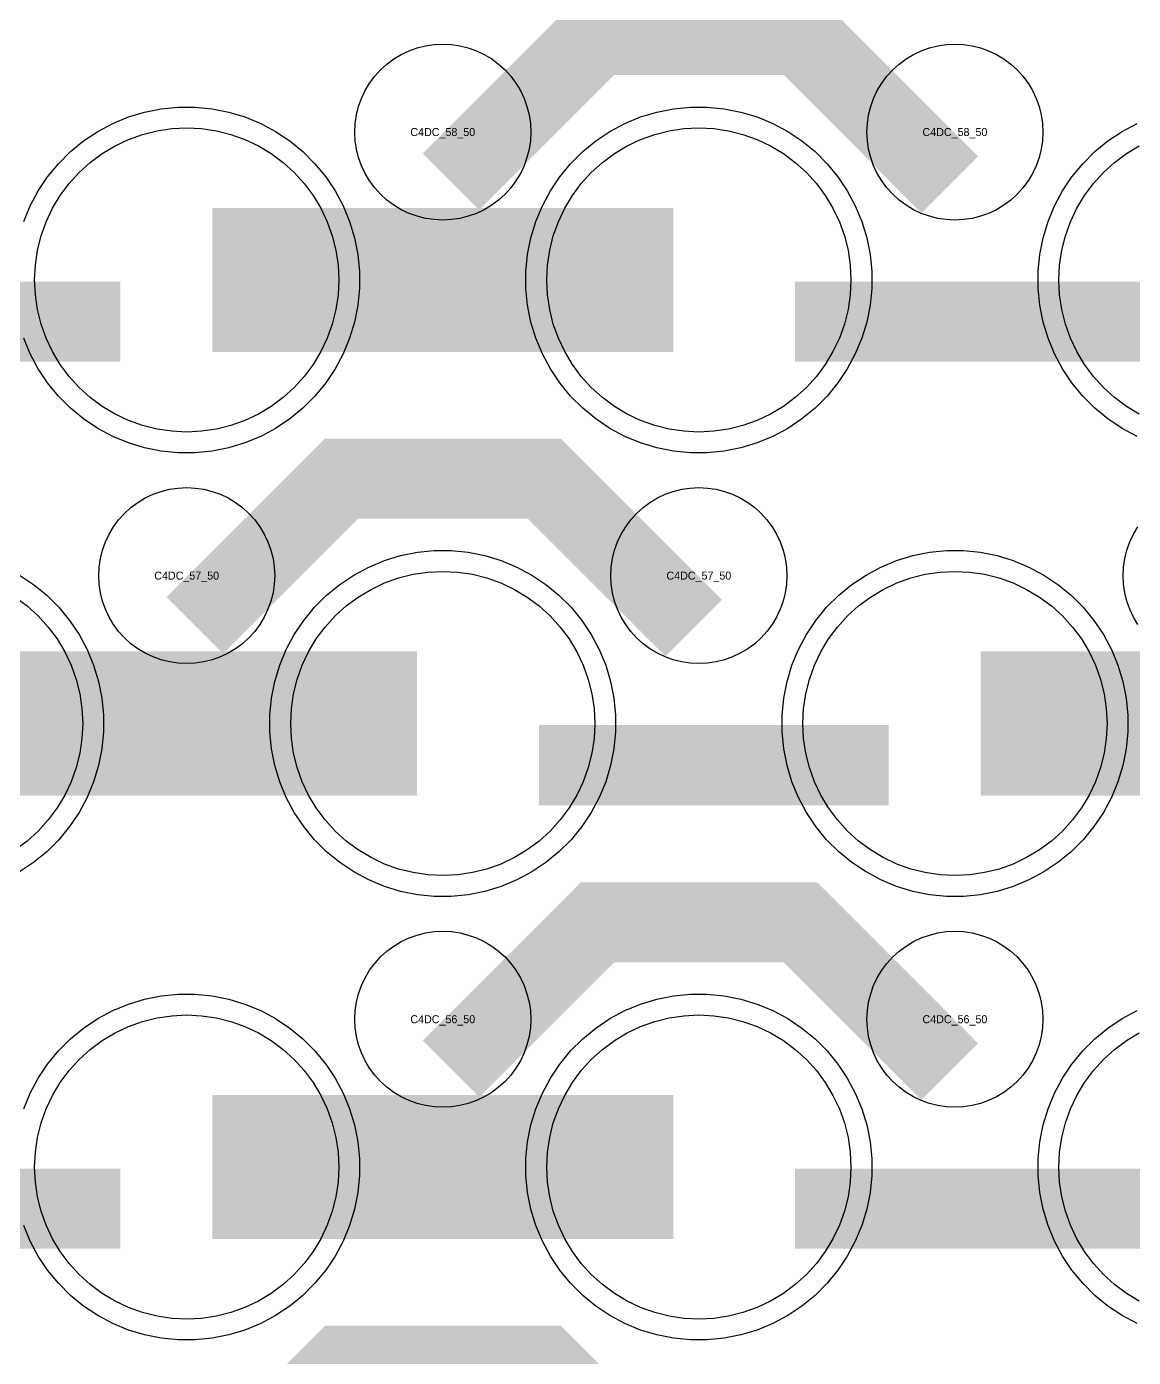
# Model space of a CAD drawing. Extents: x -11880 to 11880, y -14992 to 14992.
# Drawn here: x 3950 to 4295.8, y -7139.4 to -6723.7 of the extents above; entities that cross this region are included whole.
import ezdxf
from ezdxf.enums import TextEntityAlignment as Align

# ---------------------------------------------------------------- set-up
doc = ezdxf.new("R2010")
doc.units = 0
doc.header["$MEASUREMENT"] = 0
for name, color, linetype in [('GDS_775_DT_237', 138, 'CONTINUOUS'), ('RDL1_FS', 34, 'CONTINUOUS'), ('RDL_BS', 160, 'CONTINUOUS')]:
    doc.layers.add(name, color=color, linetype=linetype)

msp = doc.modelspace()

# ---------------------------------------------------------------- linework, layer by layer
at = {"layer": 'RDL1_FS', "color": 241, "true_color": 0xf7abae}
for points in [[(4000, -6850.359), (3995.343, -6850.13), (3990.732, -6849.446), (3986.209, -6848.314), (3981.819, -6846.742), (3977.605, -6844.75), (3973.605, -6842.352), (3969.86, -6839.574), (3966.406, -6836.444), (3963.276, -6832.99), (3960.498, -6829.245), (3958.1, -6825.245), (3956.108, -6821.031), (3954.536, -6816.641), (3953.404, -6812.118), (3952.72, -6807.507), (3952.491, -6802.85), (3952.72, -6798.193), (3953.404, -6793.582), (3954.536, -6789.059), (3956.108, -6784.669), (3958.1, -6780.455), (3960.498, -6776.455), (3963.276, -6772.71), (3966.406, -6769.256), (3969.86, -6766.126), (3973.605, -6763.348), (3977.605, -6760.95), (3981.819, -6758.958), (3986.209, -6757.386), (3990.732, -6756.254), (3995.343, -6755.57), (4000, -6755.341), (4004.657, -6755.57), (4009.268, -6756.254), (4013.791, -6757.386), (4018.181, -6758.958), (4022.395, -6760.95), (4026.395, -6763.348), (4030.14, -6766.126), (4033.594, -6769.256), (4036.724, -6772.71), (4039.502, -6776.455), (4041.9, -6780.455), (4043.892, -6784.669), (4045.464, -6789.059), (4046.596, -6793.582), (4047.28, -6798.193), (4047.509, -6802.85), (4047.28, -6807.507), (4046.596, -6812.118), (4045.464, -6816.641), (4043.892, -6821.031), (4041.9, -6825.245), (4039.502, -6829.245), (4036.724, -6832.99), (4033.594, -6836.444), (4030.14, -6839.574), (4026.395, -6842.352), (4022.395, -6844.75), (4018.181, -6846.742), (4013.791, -6848.314), (4009.268, -6849.446), (4004.657, -6850.13)], [(4160, -6850.359), (4155.343, -6850.13), (4150.732, -6849.446), (4146.209, -6848.314), (4141.819, -6846.742), (4137.605, -6844.75), (4133.605, -6842.352), (4129.86, -6839.574), (4126.406, -6836.444), (4123.276, -6832.99), (4120.498, -6829.245), (4118.1, -6825.245), (4116.108, -6821.031), (4114.536, -6816.641), (4113.404, -6812.118), (4112.72, -6807.507), (4112.491, -6802.85), (4112.72, -6798.193), (4113.404, -6793.582), (4114.536, -6789.059), (4116.108, -6784.669), (4118.1, -6780.455), (4120.498, -6776.455), (4123.276, -6772.71), (4126.406, -6769.256), (4129.86, -6766.126), (4133.605, -6763.348), (4137.605, -6760.95), (4141.819, -6758.958), (4146.209, -6757.386), (4150.732, -6756.254), (4155.343, -6755.57), (4160, -6755.341), (4164.657, -6755.57), (4169.268, -6756.254), (4173.791, -6757.386), (4178.181, -6758.958), (4182.395, -6760.95), (4186.395, -6763.348), (4190.14, -6766.126), (4193.594, -6769.256), (4196.724, -6772.71), (4199.502, -6776.455), (4201.9, -6780.455), (4203.892, -6784.669), (4205.464, -6789.059), (4206.596, -6793.582), (4207.28, -6798.193), (4207.509, -6802.85), (4207.28, -6807.507), (4206.596, -6812.118), (4205.464, -6816.641), (4203.892, -6821.031), (4201.9, -6825.245), (4199.502, -6829.245), (4196.724, -6832.99), (4193.594, -6836.444), (4190.14, -6839.574), (4186.395, -6842.352), (4182.395, -6844.75), (4178.181, -6846.742), (4173.791, -6848.314), (4169.268, -6849.446), (4164.657, -6850.13)], [(4080, -6988.919), (4075.343, -6988.69), (4070.732, -6988.006), (4066.209, -6986.874), (4061.819, -6985.302), (4057.605, -6983.31), (4053.605, -6980.912), (4049.86, -6978.134), (4046.406, -6975.004), (4043.276, -6971.55), (4040.498, -6967.805), (4038.1, -6963.805), (4036.108, -6959.591), (4034.536, -6955.201), (4033.404, -6950.678), (4032.72, -6946.067), (4032.491, -6941.41), (4032.72, -6936.753), (4033.404, -6932.142), (4034.536, -6927.619), (4036.108, -6923.229), (4038.1, -6919.015), (4040.498, -6915.015), (4043.276, -6911.27), (4046.406, -6907.816), (4049.86, -6904.686), (4053.605, -6901.908), (4057.605, -6899.51), (4061.819, -6897.518), (4066.209, -6895.946), (4070.732, -6894.814), (4075.343, -6894.13), (4080, -6893.901), (4084.657, -6894.13), (4089.268, -6894.814), (4093.791, -6895.946), (4098.181, -6897.518), (4102.395, -6899.51), (4106.395, -6901.908), (4110.14, -6904.686), (4113.594, -6907.816), (4116.724, -6911.27), (4119.502, -6915.015), (4121.9, -6919.015), (4123.892, -6923.229), (4125.464, -6927.619), (4126.596, -6932.142), (4127.28, -6936.753), (4127.509, -6941.41), (4127.28, -6946.067), (4126.596, -6950.678), (4125.464, -6955.201), (4123.892, -6959.591), (4121.9, -6963.805), (4119.502, -6967.805), (4116.724, -6971.55), (4113.594, -6975.004), (4110.14, -6978.134), (4106.395, -6980.912), (4102.395, -6983.31), (4098.181, -6985.302), (4093.791, -6986.874), (4089.268, -6988.006), (4084.657, -6988.69)], [(4240, -6988.919), (4235.343, -6988.69), (4230.732, -6988.006), (4226.209, -6986.874), (4221.819, -6985.302), (4217.605, -6983.31), (4213.605, -6980.912), (4209.86, -6978.134), (4206.406, -6975.004), (4203.276, -6971.55), (4200.498, -6967.805), (4198.1, -6963.805), (4196.108, -6959.591), (4194.536, -6955.201), (4193.404, -6950.678), (4192.72, -6946.067), (4192.491, -6941.41), (4192.72, -6936.753), (4193.404, -6932.142), (4194.536, -6927.619), (4196.108, -6923.229), (4198.1, -6919.015), (4200.498, -6915.015), (4203.276, -6911.27), (4206.406, -6907.816), (4209.86, -6904.686), (4213.605, -6901.908), (4217.605, -6899.51), (4221.819, -6897.518), (4226.209, -6895.946), (4230.732, -6894.814), (4235.343, -6894.13), (4240, -6893.901), (4244.657, -6894.13), (4249.268, -6894.814), (4253.791, -6895.946), (4258.181, -6897.518), (4262.395, -6899.51), (4266.395, -6901.908), (4270.14, -6904.686), (4273.594, -6907.816), (4276.724, -6911.27), (4279.502, -6915.015), (4281.9, -6919.015), (4283.892, -6923.229), (4285.464, -6927.619), (4286.596, -6932.142), (4287.28, -6936.753), (4287.509, -6941.41), (4287.28, -6946.067), (4286.596, -6950.678), (4285.464, -6955.201), (4283.892, -6959.591), (4281.9, -6963.805), (4279.502, -6967.805), (4276.724, -6971.55), (4273.594, -6975.004), (4270.14, -6978.134), (4266.395, -6980.912), (4262.395, -6983.31), (4258.181, -6985.302), (4253.791, -6986.874), (4249.268, -6988.006), (4244.657, -6988.69)]]:
    msp.add_lwpolyline(points, close=True, dxfattribs=at)
for points in [[(4297.605, -6844.75), (4293.605, -6842.352), (4289.86, -6839.574), (4286.406, -6836.444), (4283.276, -6832.99), (4280.498, -6829.245), (4278.1, -6825.245), (4276.108, -6821.031), (4274.536, -6816.641), (4273.404, -6812.118), (4272.72, -6807.507), (4272.491, -6802.85), (4272.72, -6798.193), (4273.404, -6793.582), (4274.536, -6789.059), (4276.108, -6784.669), (4278.1, -6780.455), (4280.498, -6776.455), (4283.276, -6772.71), (4286.406, -6769.256), (4289.86, -6766.126), (4293.605, -6763.348), (4297.605, -6760.95)], [(3946.395, -6901.908), (3950.14, -6904.686), (3953.594, -6907.816), (3956.724, -6911.27), (3959.502, -6915.015), (3961.9, -6919.015), (3963.892, -6923.229), (3965.464, -6927.619), (3966.596, -6932.142), (3967.28, -6936.753), (3967.509, -6941.41), (3967.28, -6946.067), (3966.596, -6950.678), (3965.464, -6955.201), (3963.892, -6959.591), (3961.9, -6963.805), (3959.502, -6967.805), (3956.724, -6971.55), (3953.594, -6975.004), (3950.14, -6978.134), (3946.395, -6980.912)]]:
    msp.add_lwpolyline(points, dxfattribs=at)
for points in [[(4008.002, -6802.85, 45, 45, 0), (4080.002, -6802.85, 45, 45, 0)], [(4080.002, -6802.85, 45, 45, 0), (4152.002, -6802.85, 45, 45, 0)], [(3928.002, -6941.41, 45, 45, 0), (4000.002, -6941.41, 45, 45, 0)], [(4000.002, -6941.41, 45, 45, 0), (4072.002, -6941.41, 45, 45, 0)], [(4248.002, -6941.41, 45, 45, 0), (4320.002, -6941.41, 45, 45, 0)]]:
    msp.add_lwpolyline(points, format="xyseb", dxfattribs=at)
at = {"layer": 'RDL1_FS'}
for points in [[(4000, -7127.484), (3995.343, -7127.255), (3990.732, -7126.571), (3986.209, -7125.439), (3981.819, -7123.867), (3977.605, -7121.875), (3973.605, -7119.477), (3969.86, -7116.699), (3966.406, -7113.569), (3963.276, -7110.115), (3960.498, -7106.37), (3958.1, -7102.37), (3956.108, -7098.156), (3954.536, -7093.766), (3953.404, -7089.243), (3952.72, -7084.632), (3952.491, -7079.975), (3952.72, -7075.318), (3953.404, -7070.707), (3954.536, -7066.184), (3956.108, -7061.794), (3958.1, -7057.58), (3960.498, -7053.58), (3963.276, -7049.835), (3966.406, -7046.381), (3969.86, -7043.251), (3973.605, -7040.473), (3977.605, -7038.075), (3981.819, -7036.083), (3986.209, -7034.511), (3990.732, -7033.379), (3995.343, -7032.695), (4000, -7032.466), (4004.657, -7032.695), (4009.268, -7033.379), (4013.791, -7034.511), (4018.181, -7036.083), (4022.395, -7038.075), (4026.395, -7040.473), (4030.14, -7043.251), (4033.594, -7046.381), (4036.724, -7049.835), (4039.502, -7053.58), (4041.9, -7057.58), (4043.892, -7061.794), (4045.464, -7066.184), (4046.596, -7070.707), (4047.28, -7075.318), (4047.509, -7079.975), (4047.28, -7084.632), (4046.596, -7089.243), (4045.464, -7093.766), (4043.892, -7098.156), (4041.9, -7102.37), (4039.502, -7106.37), (4036.724, -7110.115), (4033.594, -7113.569), (4030.14, -7116.699), (4026.395, -7119.477), (4022.395, -7121.875), (4018.181, -7123.867), (4013.791, -7125.439), (4009.268, -7126.571), (4004.657, -7127.255)], [(4160, -7127.484), (4155.343, -7127.255), (4150.732, -7126.571), (4146.209, -7125.439), (4141.819, -7123.867), (4137.605, -7121.875), (4133.605, -7119.477), (4129.86, -7116.699), (4126.406, -7113.569), (4123.276, -7110.115), (4120.498, -7106.37), (4118.1, -7102.37), (4116.108, -7098.156), (4114.536, -7093.766), (4113.404, -7089.243), (4112.72, -7084.632), (4112.491, -7079.975), (4112.72, -7075.318), (4113.404, -7070.707), (4114.536, -7066.184), (4116.108, -7061.794), (4118.1, -7057.58), (4120.498, -7053.58), (4123.276, -7049.835), (4126.406, -7046.381), (4129.86, -7043.251), (4133.605, -7040.473), (4137.605, -7038.075), (4141.819, -7036.083), (4146.209, -7034.511), (4150.732, -7033.379), (4155.343, -7032.695), (4160, -7032.466), (4164.657, -7032.695), (4169.268, -7033.379), (4173.791, -7034.511), (4178.181, -7036.083), (4182.395, -7038.075), (4186.395, -7040.473), (4190.14, -7043.251), (4193.594, -7046.381), (4196.724, -7049.835), (4199.502, -7053.58), (4201.9, -7057.58), (4203.892, -7061.794), (4205.464, -7066.184), (4206.596, -7070.707), (4207.28, -7075.318), (4207.509, -7079.975), (4207.28, -7084.632), (4206.596, -7089.243), (4205.464, -7093.766), (4203.892, -7098.156), (4201.9, -7102.37), (4199.502, -7106.37), (4196.724, -7110.115), (4193.594, -7113.569), (4190.14, -7116.699), (4186.395, -7119.477), (4182.395, -7121.875), (4178.181, -7123.867), (4173.791, -7125.439), (4169.268, -7126.571), (4164.657, -7127.255)]]:
    msp.add_lwpolyline(points, close=True, dxfattribs=at)
msp.add_lwpolyline([(4297.605, -7121.875), (4293.605, -7119.477), (4289.86, -7116.699), (4286.406, -7113.569), (4283.276, -7110.115), (4280.498, -7106.37), (4278.1, -7102.37), (4276.108, -7098.156), (4274.536, -7093.766), (4273.404, -7089.243), (4272.72, -7084.632), (4272.491, -7079.975), (4272.72, -7075.318), (4273.404, -7070.707), (4274.536, -7066.184), (4276.108, -7061.794), (4278.1, -7057.58), (4280.498, -7053.58), (4283.276, -7049.835), (4286.406, -7046.381), (4289.86, -7043.251), (4293.605, -7040.473), (4297.605, -7038.075)], dxfattribs=at)
for points in [[(4008.002, -7079.975, 45, 45, 0), (4080.002, -7079.975, 45, 45, 0)], [(4080.002, -7079.975, 45, 45, 0), (4152.002, -7079.975, 45, 45, 0)]]:
    msp.add_lwpolyline(points, format="xyseb", dxfattribs=at)
at = {"layer": 'RDL_BS'}
for points in [[(4082.562, -6772.164, 25, 25, 0), (4128.377, -6726.349, 25, 25, 0), (4161.93, -6726.349, 25, 25, 0)], [(4238.401, -6773.063, 25, 25, 0), (4191.687, -6726.349, 25, 25, 0), (4161.929, -6726.349, 25, 25, 0)], [(4002.562, -6910.724, 25, 25, 0), (4048.377, -6864.909, 25, 25, 0), (4081.93, -6864.909, 25, 25, 0)], [(4158.401, -6911.623, 25, 25, 0), (4111.687, -6864.909, 25, 25, 0), (4081.929, -6864.909, 25, 25, 0)], [(4082.562, -7049.289, 25, 25, 0), (4128.377, -7003.474, 25, 25, 0), (4161.93, -7003.474, 25, 25, 0)], [(4238.401, -7050.188, 25, 25, 0), (4191.687, -7003.474, 25, 25, 0), (4161.929, -7003.474, 25, 25, 0)], [(3870.016, -7092.988, 25, 25, 0), (3979.281, -7092.988, 25, 25, 0)], [(4190.016, -7092.988, 25, 25, 0), (4299.281, -7092.988, 25, 25, 0)], [(4002.562, -7187.854, 25, 25, 0), (4048.377, -7142.039, 25, 25, 0), (4081.93, -7142.039, 25, 25, 0)], [(4158.401, -7188.753, 25, 25, 0), (4111.687, -7142.039, 25, 25, 0), (4081.929, -7142.039, 25, 25, 0)]]:
    msp.add_lwpolyline(points, format="xyseb", dxfattribs=at)
for points in [[(4080, -6784.156), (4077.307, -6784.024), (4074.635, -6783.628), (4072.016, -6782.971), (4069.481, -6782.064), (4067.044, -6780.912), (4064.72, -6779.519), (4062.557, -6777.916), (4060.558, -6776.104), (4058.746, -6774.105), (4057.143, -6771.942), (4055.75, -6769.618), (4054.598, -6767.181), (4053.691, -6764.646), (4053.034, -6762.027), (4052.638, -6759.355), (4052.506, -6756.662), (4052.638, -6753.969), (4053.034, -6751.297), (4053.691, -6748.678), (4054.598, -6746.143), (4055.75, -6743.706), (4057.143, -6741.382), (4058.746, -6739.219), (4060.558, -6737.22), (4062.557, -6735.408), (4064.72, -6733.805), (4067.044, -6732.412), (4069.481, -6731.26), (4072.016, -6730.353), (4074.635, -6729.696), (4077.307, -6729.3), (4080, -6729.168), (4082.693, -6729.3), (4085.365, -6729.696), (4087.984, -6730.353), (4090.519, -6731.26), (4092.956, -6732.412), (4095.28, -6733.805), (4097.443, -6735.408), (4099.442, -6737.22), (4101.254, -6739.219), (4102.857, -6741.382), (4104.25, -6743.706), (4105.402, -6746.143), (4106.309, -6748.678), (4106.966, -6751.297), (4107.362, -6753.969), (4107.494, -6756.662), (4107.362, -6759.355), (4106.966, -6762.027), (4106.309, -6764.646), (4105.402, -6767.181), (4104.25, -6769.618), (4102.857, -6771.942), (4101.254, -6774.105), (4099.442, -6776.104), (4097.443, -6777.916), (4095.28, -6779.519), (4092.956, -6780.912), (4090.519, -6782.064), (4087.984, -6782.971), (4085.365, -6783.628), (4082.693, -6784.024)], [(4240, -6784.156), (4237.307, -6784.024), (4234.635, -6783.628), (4232.016, -6782.971), (4229.481, -6782.064), (4227.044, -6780.912), (4224.72, -6779.519), (4222.557, -6777.916), (4220.558, -6776.104), (4218.746, -6774.105), (4217.143, -6771.942), (4215.75, -6769.618), (4214.598, -6767.181), (4213.691, -6764.646), (4213.034, -6762.027), (4212.638, -6759.355), (4212.506, -6756.662), (4212.638, -6753.969), (4213.034, -6751.297), (4213.691, -6748.678), (4214.598, -6746.143), (4215.75, -6743.706), (4217.143, -6741.382), (4218.746, -6739.219), (4220.558, -6737.22), (4222.557, -6735.408), (4224.72, -6733.805), (4227.044, -6732.412), (4229.481, -6731.26), (4232.016, -6730.353), (4234.635, -6729.696), (4237.307, -6729.3), (4240, -6729.168), (4242.693, -6729.3), (4245.365, -6729.696), (4247.984, -6730.353), (4250.519, -6731.26), (4252.956, -6732.412), (4255.28, -6733.805), (4257.443, -6735.408), (4259.442, -6737.22), (4261.254, -6739.219), (4262.857, -6741.382), (4264.25, -6743.706), (4265.402, -6746.143), (4266.309, -6748.678), (4266.966, -6751.297), (4267.362, -6753.969), (4267.494, -6756.662), (4267.362, -6759.355), (4266.966, -6762.027), (4266.309, -6764.646), (4265.402, -6767.181), (4264.25, -6769.618), (4262.857, -6771.942), (4261.254, -6774.105), (4259.442, -6776.104), (4257.443, -6777.916), (4255.28, -6779.519), (4252.956, -6780.912), (4250.519, -6782.064), (4247.984, -6782.971), (4245.365, -6783.628), (4242.693, -6784.024)], [(4000, -6922.716), (3997.307, -6922.584), (3994.635, -6922.188), (3992.016, -6921.531), (3989.481, -6920.624), (3987.044, -6919.472), (3984.72, -6918.079), (3982.557, -6916.476), (3980.558, -6914.664), (3978.746, -6912.665), (3977.143, -6910.502), (3975.75, -6908.178), (3974.598, -6905.741), (3973.691, -6903.206), (3973.034, -6900.587), (3972.638, -6897.915), (3972.506, -6895.222), (3972.638, -6892.529), (3973.034, -6889.857), (3973.691, -6887.238), (3974.598, -6884.703), (3975.75, -6882.266), (3977.143, -6879.942), (3978.746, -6877.779), (3980.558, -6875.78), (3982.557, -6873.968), (3984.72, -6872.365), (3987.044, -6870.972), (3989.481, -6869.82), (3992.016, -6868.913), (3994.635, -6868.256), (3997.307, -6867.86), (4000, -6867.728), (4002.693, -6867.86), (4005.365, -6868.256), (4007.984, -6868.913), (4010.519, -6869.82), (4012.956, -6870.972), (4015.28, -6872.365), (4017.443, -6873.968), (4019.442, -6875.78), (4021.254, -6877.779), (4022.857, -6879.942), (4024.25, -6882.266), (4025.402, -6884.703), (4026.309, -6887.238), (4026.966, -6889.857), (4027.362, -6892.529), (4027.494, -6895.222), (4027.362, -6897.915), (4026.966, -6900.587), (4026.309, -6903.206), (4025.402, -6905.741), (4024.25, -6908.178), (4022.857, -6910.502), (4021.254, -6912.665), (4019.442, -6914.664), (4017.443, -6916.476), (4015.28, -6918.079), (4012.956, -6919.472), (4010.519, -6920.624), (4007.984, -6921.531), (4005.365, -6922.188), (4002.693, -6922.584)], [(4160, -6922.716), (4157.307, -6922.584), (4154.635, -6922.188), (4152.016, -6921.531), (4149.481, -6920.624), (4147.044, -6919.472), (4144.72, -6918.079), (4142.557, -6916.476), (4140.558, -6914.664), (4138.746, -6912.665), (4137.143, -6910.502), (4135.75, -6908.178), (4134.598, -6905.741), (4133.691, -6903.206), (4133.034, -6900.587), (4132.638, -6897.915), (4132.506, -6895.222), (4132.638, -6892.529), (4133.034, -6889.857), (4133.691, -6887.238), (4134.598, -6884.703), (4135.75, -6882.266), (4137.143, -6879.942), (4138.746, -6877.779), (4140.558, -6875.78), (4142.557, -6873.968), (4144.72, -6872.365), (4147.044, -6870.972), (4149.481, -6869.82), (4152.016, -6868.913), (4154.635, -6868.256), (4157.307, -6867.86), (4160, -6867.728), (4162.693, -6867.86), (4165.365, -6868.256), (4167.984, -6868.913), (4170.519, -6869.82), (4172.956, -6870.972), (4175.28, -6872.365), (4177.443, -6873.968), (4179.442, -6875.78), (4181.254, -6877.779), (4182.857, -6879.942), (4184.25, -6882.266), (4185.402, -6884.703), (4186.309, -6887.238), (4186.966, -6889.857), (4187.362, -6892.529), (4187.494, -6895.222), (4187.362, -6897.915), (4186.966, -6900.587), (4186.309, -6903.206), (4185.402, -6905.741), (4184.25, -6908.178), (4182.857, -6910.502), (4181.254, -6912.665), (4179.442, -6914.664), (4177.443, -6916.476), (4175.28, -6918.079), (4172.956, -6919.472), (4170.519, -6920.624), (4167.984, -6921.531), (4165.365, -6922.188), (4162.693, -6922.584)], [(4080, -7061.281), (4077.307, -7061.149), (4074.635, -7060.753), (4072.016, -7060.096), (4069.481, -7059.189), (4067.044, -7058.037), (4064.72, -7056.644), (4062.557, -7055.041), (4060.558, -7053.229), (4058.746, -7051.23), (4057.143, -7049.067), (4055.75, -7046.743), (4054.598, -7044.306), (4053.691, -7041.771), (4053.034, -7039.152), (4052.638, -7036.48), (4052.506, -7033.787), (4052.638, -7031.094), (4053.034, -7028.422), (4053.691, -7025.803), (4054.598, -7023.268), (4055.75, -7020.831), (4057.143, -7018.507), (4058.746, -7016.344), (4060.558, -7014.345), (4062.557, -7012.533), (4064.72, -7010.93), (4067.044, -7009.537), (4069.481, -7008.385), (4072.016, -7007.478), (4074.635, -7006.821), (4077.307, -7006.425), (4080, -7006.293), (4082.693, -7006.425), (4085.365, -7006.821), (4087.984, -7007.478), (4090.519, -7008.385), (4092.956, -7009.537), (4095.28, -7010.93), (4097.443, -7012.533), (4099.442, -7014.345), (4101.254, -7016.344), (4102.857, -7018.507), (4104.25, -7020.831), (4105.402, -7023.268), (4106.309, -7025.803), (4106.966, -7028.422), (4107.362, -7031.094), (4107.494, -7033.787), (4107.362, -7036.48), (4106.966, -7039.152), (4106.309, -7041.771), (4105.402, -7044.306), (4104.25, -7046.743), (4102.857, -7049.067), (4101.254, -7051.23), (4099.442, -7053.229), (4097.443, -7055.041), (4095.28, -7056.644), (4092.956, -7058.037), (4090.519, -7059.189), (4087.984, -7060.096), (4085.365, -7060.753), (4082.693, -7061.149)], [(4240, -7061.281), (4237.307, -7061.149), (4234.635, -7060.753), (4232.016, -7060.096), (4229.481, -7059.189), (4227.044, -7058.037), (4224.72, -7056.644), (4222.557, -7055.041), (4220.558, -7053.229), (4218.746, -7051.23), (4217.143, -7049.067), (4215.75, -7046.743), (4214.598, -7044.306), (4213.691, -7041.771), (4213.034, -7039.152), (4212.638, -7036.48), (4212.506, -7033.787), (4212.638, -7031.094), (4213.034, -7028.422), (4213.691, -7025.803), (4214.598, -7023.268), (4215.75, -7020.831), (4217.143, -7018.507), (4218.746, -7016.344), (4220.558, -7014.345), (4222.557, -7012.533), (4224.72, -7010.93), (4227.044, -7009.537), (4229.481, -7008.385), (4232.016, -7007.478), (4234.635, -7006.821), (4237.307, -7006.425), (4240, -7006.293), (4242.693, -7006.425), (4245.365, -7006.821), (4247.984, -7007.478), (4250.519, -7008.385), (4252.956, -7009.537), (4255.28, -7010.93), (4257.443, -7012.533), (4259.442, -7014.345), (4261.254, -7016.344), (4262.857, -7018.507), (4264.25, -7020.831), (4265.402, -7023.268), (4266.309, -7025.803), (4266.966, -7028.422), (4267.362, -7031.094), (4267.494, -7033.787), (4267.362, -7036.48), (4266.966, -7039.152), (4266.309, -7041.771), (4265.402, -7044.306), (4264.25, -7046.743), (4262.857, -7049.067), (4261.254, -7051.23), (4259.442, -7053.229), (4257.443, -7055.041), (4255.28, -7056.644), (4252.956, -7058.037), (4250.519, -7059.189), (4247.984, -7060.096), (4245.365, -7060.753), (4242.693, -7061.149)], [(4157.356, -7133.975), (4152.062, -7133.458), (4146.835, -7132.412), (4141.795, -7130.881), (4136.885, -7128.85), (4132.223, -7126.358), (4127.809, -7123.411), (4123.708, -7120.049), (4119.926, -7116.267), (4116.564, -7112.166), (4113.617, -7107.752), (4111.125, -7103.09), (4109.094, -7098.18), (4107.563, -7093.14), (4106.517, -7087.913), (4106, -7082.619), (4106, -7077.331), (4106.517, -7072.037), (4107.563, -7066.81), (4109.094, -7061.77), (4111.125, -7056.86), (4113.617, -7052.198), (4116.564, -7047.784), (4119.926, -7043.683), (4123.708, -7039.901), (4127.809, -7036.539), (4132.223, -7033.592), (4136.885, -7031.1), (4141.795, -7029.069), (4146.835, -7027.538), (4152.062, -7026.492), (4157.356, -7025.975), (4162.644, -7025.975), (4167.938, -7026.492), (4173.165, -7027.538), (4178.205, -7029.069), (4183.115, -7031.1), (4187.777, -7033.592), (4192.191, -7036.539), (4196.292, -7039.901), (4200.074, -7043.683), (4203.436, -7047.784), (4206.383, -7052.198), (4208.875, -7056.86), (4210.906, -7061.77), (4212.437, -7066.81), (4213.483, -7072.037), (4214, -7077.331), (4214, -7082.619), (4213.483, -7087.913), (4212.437, -7093.14), (4210.906, -7098.18), (4208.875, -7103.09), (4206.383, -7107.752), (4203.436, -7112.166), (4200.074, -7116.267), (4196.292, -7120.049), (4192.191, -7123.411), (4187.777, -7126.358), (4183.115, -7128.85), (4178.205, -7130.881), (4173.165, -7132.412), (4167.938, -7133.458), (4162.644, -7133.975)]]:
    msp.add_lwpolyline(points, close=True, dxfattribs=at)
at = {"layer": 'RDL_BS', "color": 241, "true_color": 0xf7abae}
for points in [[(3949.094, -6784.645), (3951.125, -6779.735), (3953.617, -6775.073), (3956.564, -6770.659), (3959.926, -6766.558), (3963.708, -6762.776), (3967.809, -6759.414), (3972.223, -6756.467), (3976.885, -6753.975), (3981.795, -6751.944), (3986.835, -6750.413), (3992.062, -6749.367), (3997.356, -6748.85), (4002.644, -6748.85), (4007.938, -6749.367), (4013.165, -6750.413), (4018.205, -6751.944), (4023.115, -6753.975), (4027.777, -6756.467), (4032.191, -6759.414), (4036.292, -6762.776), (4040.074, -6766.558), (4043.436, -6770.659), (4046.383, -6775.073), (4048.875, -6779.735), (4050.906, -6784.645), (4052.437, -6789.685), (4053.483, -6794.912), (4054, -6800.206), (4054, -6805.494), (4053.483, -6810.788), (4052.437, -6816.015), (4050.906, -6821.055), (4048.875, -6825.965), (4046.383, -6830.627), (4043.436, -6835.041), (4040.074, -6839.142), (4036.292, -6842.924), (4032.191, -6846.286), (4027.777, -6849.233), (4023.115, -6851.725), (4018.205, -6853.756), (4013.165, -6855.287), (4007.938, -6856.333), (4002.644, -6856.85), (3997.356, -6856.85), (3992.062, -6856.333), (3986.835, -6855.287), (3981.795, -6853.756), (3976.885, -6851.725), (3972.223, -6849.233), (3967.809, -6846.286), (3963.708, -6842.924), (3959.926, -6839.142), (3956.564, -6835.041), (3953.617, -6830.627), (3951.125, -6825.965), (3949.094, -6821.055)], [(4296.885, -6851.725), (4292.223, -6849.233), (4287.809, -6846.286), (4283.708, -6842.924), (4279.926, -6839.142), (4276.564, -6835.041), (4273.617, -6830.627), (4271.125, -6825.965), (4269.094, -6821.055), (4267.563, -6816.015), (4266.517, -6810.788), (4266, -6805.494), (4266, -6800.206), (4266.517, -6794.912), (4267.563, -6789.685), (4269.094, -6784.645), (4271.125, -6779.735), (4273.617, -6775.073), (4276.564, -6770.659), (4279.926, -6766.558), (4283.708, -6762.776), (4287.809, -6759.414), (4292.223, -6756.467), (4296.885, -6753.975)], [(3947.777, -6895.027), (3952.191, -6897.974), (3956.292, -6901.336), (3960.074, -6905.118), (3963.436, -6909.219), (3966.383, -6913.633), (3968.875, -6918.295), (3970.906, -6923.205), (3972.437, -6928.245), (3973.483, -6933.472), (3974, -6938.766), (3974, -6944.054), (3973.483, -6949.348), (3972.437, -6954.575), (3970.906, -6959.615), (3968.875, -6964.525), (3966.383, -6969.187), (3963.436, -6973.601), (3960.074, -6977.702), (3956.292, -6981.484), (3952.191, -6984.846), (3947.777, -6987.793)]]:
    msp.add_lwpolyline(points, dxfattribs=at)
for points in [[(4157.356, -6856.85), (4152.062, -6856.333), (4146.835, -6855.287), (4141.795, -6853.756), (4136.885, -6851.725), (4132.223, -6849.233), (4127.809, -6846.286), (4123.708, -6842.924), (4119.926, -6839.142), (4116.564, -6835.041), (4113.617, -6830.627), (4111.125, -6825.965), (4109.094, -6821.055), (4107.563, -6816.015), (4106.517, -6810.788), (4106, -6805.494), (4106, -6800.206), (4106.517, -6794.912), (4107.563, -6789.685), (4109.094, -6784.645), (4111.125, -6779.735), (4113.617, -6775.073), (4116.564, -6770.659), (4119.926, -6766.558), (4123.708, -6762.776), (4127.809, -6759.414), (4132.223, -6756.467), (4136.885, -6753.975), (4141.795, -6751.944), (4146.835, -6750.413), (4152.062, -6749.367), (4157.356, -6748.85), (4162.644, -6748.85), (4167.938, -6749.367), (4173.165, -6750.413), (4178.205, -6751.944), (4183.115, -6753.975), (4187.777, -6756.467), (4192.191, -6759.414), (4196.292, -6762.776), (4200.074, -6766.558), (4203.436, -6770.659), (4206.383, -6775.073), (4208.875, -6779.735), (4210.906, -6784.645), (4212.437, -6789.685), (4213.483, -6794.912), (4214, -6800.206), (4214, -6805.494), (4213.483, -6810.788), (4212.437, -6816.015), (4210.906, -6821.055), (4208.875, -6825.965), (4206.383, -6830.627), (4203.436, -6835.041), (4200.074, -6839.142), (4196.292, -6842.924), (4192.191, -6846.286), (4187.777, -6849.233), (4183.115, -6851.725), (4178.205, -6853.756), (4173.165, -6855.287), (4167.938, -6856.333), (4162.644, -6856.85)], [(4077.356, -6995.41), (4072.062, -6994.893), (4066.835, -6993.847), (4061.795, -6992.316), (4056.885, -6990.285), (4052.223, -6987.793), (4047.809, -6984.846), (4043.708, -6981.484), (4039.926, -6977.702), (4036.564, -6973.601), (4033.617, -6969.187), (4031.125, -6964.525), (4029.094, -6959.615), (4027.563, -6954.575), (4026.517, -6949.348), (4026, -6944.054), (4026, -6938.766), (4026.517, -6933.472), (4027.563, -6928.245), (4029.094, -6923.205), (4031.125, -6918.295), (4033.617, -6913.633), (4036.564, -6909.219), (4039.926, -6905.118), (4043.708, -6901.336), (4047.809, -6897.974), (4052.223, -6895.027), (4056.885, -6892.535), (4061.795, -6890.504), (4066.835, -6888.973), (4072.062, -6887.927), (4077.356, -6887.41), (4082.644, -6887.41), (4087.938, -6887.927), (4093.165, -6888.973), (4098.205, -6890.504), (4103.115, -6892.535), (4107.777, -6895.027), (4112.191, -6897.974), (4116.292, -6901.336), (4120.074, -6905.118), (4123.436, -6909.219), (4126.383, -6913.633), (4128.875, -6918.295), (4130.906, -6923.205), (4132.437, -6928.245), (4133.483, -6933.472), (4134, -6938.766), (4134, -6944.054), (4133.483, -6949.348), (4132.437, -6954.575), (4130.906, -6959.615), (4128.875, -6964.525), (4126.383, -6969.187), (4123.436, -6973.601), (4120.074, -6977.702), (4116.292, -6981.484), (4112.191, -6984.846), (4107.777, -6987.793), (4103.115, -6990.285), (4098.205, -6992.316), (4093.165, -6993.847), (4087.938, -6994.893), (4082.644, -6995.41)], [(4237.356, -6995.41), (4232.062, -6994.893), (4226.835, -6993.847), (4221.795, -6992.316), (4216.885, -6990.285), (4212.223, -6987.793), (4207.809, -6984.846), (4203.708, -6981.484), (4199.926, -6977.702), (4196.564, -6973.601), (4193.617, -6969.187), (4191.125, -6964.525), (4189.094, -6959.615), (4187.563, -6954.575), (4186.517, -6949.348), (4186, -6944.054), (4186, -6938.766), (4186.517, -6933.472), (4187.563, -6928.245), (4189.094, -6923.205), (4191.125, -6918.295), (4193.617, -6913.633), (4196.564, -6909.219), (4199.926, -6905.118), (4203.708, -6901.336), (4207.809, -6897.974), (4212.223, -6895.027), (4216.885, -6892.535), (4221.795, -6890.504), (4226.835, -6888.973), (4232.062, -6887.927), (4237.356, -6887.41), (4242.644, -6887.41), (4247.938, -6887.927), (4253.165, -6888.973), (4258.205, -6890.504), (4263.115, -6892.535), (4267.777, -6895.027), (4272.191, -6897.974), (4276.292, -6901.336), (4280.074, -6905.118), (4283.436, -6909.219), (4286.383, -6913.633), (4288.875, -6918.295), (4290.906, -6923.205), (4292.437, -6928.245), (4293.483, -6933.472), (4294, -6938.766), (4294, -6944.054), (4293.483, -6949.348), (4292.437, -6954.575), (4290.906, -6959.615), (4288.875, -6964.525), (4286.383, -6969.187), (4283.436, -6973.601), (4280.074, -6977.702), (4276.292, -6981.484), (4272.191, -6984.846), (4267.777, -6987.793), (4263.115, -6990.285), (4258.205, -6992.316), (4253.165, -6993.847), (4247.938, -6994.893), (4242.644, -6995.41)]]:
    msp.add_lwpolyline(points, close=True, dxfattribs=at)
for points in [[(3870.016, -6815.863, 25, 25, 0), (3979.281, -6815.863, 25, 25, 0)], [(4190.016, -6815.863, 25, 25, 0), (4299.281, -6815.863, 25, 25, 0)], [(4110.016, -6954.423, 25, 25, 0), (4219.281, -6954.423, 25, 25, 0)]]:
    msp.add_lwpolyline(points, format="xyseb", dxfattribs=at)
at = {"layer": 'RDL_BS'}
for points in [[(4297.143, -6910.502), (4295.75, -6908.178), (4294.598, -6905.741), (4293.691, -6903.206), (4293.034, -6900.587), (4292.638, -6897.915), (4292.506, -6895.222), (4292.638, -6892.529), (4293.034, -6889.857), (4293.691, -6887.238), (4294.598, -6884.703), (4295.75, -6882.266), (4297.143, -6879.942)], [(3949.094, -7061.77), (3951.125, -7056.86), (3953.617, -7052.198), (3956.564, -7047.784), (3959.926, -7043.683), (3963.708, -7039.901), (3967.809, -7036.539), (3972.223, -7033.592), (3976.885, -7031.1), (3981.795, -7029.069), (3986.835, -7027.538), (3992.062, -7026.492), (3997.356, -7025.975), (4002.644, -7025.975), (4007.938, -7026.492), (4013.165, -7027.538), (4018.205, -7029.069), (4023.115, -7031.1), (4027.777, -7033.592), (4032.191, -7036.539), (4036.292, -7039.901), (4040.074, -7043.683), (4043.436, -7047.784), (4046.383, -7052.198), (4048.875, -7056.86), (4050.906, -7061.77), (4052.437, -7066.81), (4053.483, -7072.037), (4054, -7077.331), (4054, -7082.619), (4053.483, -7087.913), (4052.437, -7093.14), (4050.906, -7098.18), (4048.875, -7103.09), (4046.383, -7107.752), (4043.436, -7112.166), (4040.074, -7116.267), (4036.292, -7120.049), (4032.191, -7123.411), (4027.777, -7126.358), (4023.115, -7128.85), (4018.205, -7130.881), (4013.165, -7132.412), (4007.938, -7133.458), (4002.644, -7133.975), (3997.356, -7133.975), (3992.062, -7133.458), (3986.835, -7132.412), (3981.795, -7130.881), (3976.885, -7128.85), (3972.223, -7126.358), (3967.809, -7123.411), (3963.708, -7120.049), (3959.926, -7116.267), (3956.564, -7112.166), (3953.617, -7107.752), (3951.125, -7103.09), (3949.094, -7098.18)], [(4296.885, -7128.85), (4292.223, -7126.358), (4287.809, -7123.411), (4283.708, -7120.049), (4279.926, -7116.267), (4276.564, -7112.166), (4273.617, -7107.752), (4271.125, -7103.09), (4269.094, -7098.18), (4267.563, -7093.14), (4266.517, -7087.913), (4266, -7082.619), (4266, -7077.331), (4266.517, -7072.037), (4267.563, -7066.81), (4269.094, -7061.77), (4271.125, -7056.86), (4273.617, -7052.198), (4276.564, -7047.784), (4279.926, -7043.683), (4283.708, -7039.901), (4287.809, -7036.539), (4292.223, -7033.592), (4296.885, -7031.1)]]:
    msp.add_lwpolyline(points, dxfattribs=at)

# ---------------------------------------------------------------- texts
at = {"layer": 'GDS_775_DT_237'}
for s, p in [('C4DC_58_50', (4080, -6756.662)), ('C4DC_58_50', (4080, -6756.662)), ('C4DC_58_50', (4240, -6756.662)), ('C4DC_58_50', (4240, -6756.662)), ('C4DC_57_50', (4000, -6895.222)), ('C4DC_57_50', (4000, -6895.222)), ('C4DC_57_50', (4160, -6895.222)), ('C4DC_57_50', (4160, -6895.222)), ('C4DC_56_50', (4080, -7033.787)), ('C4DC_56_50', (4080, -7033.787)), ('C4DC_56_50', (4240, -7033.787)), ('C4DC_56_50', (4240, -7033.787))]:
    msp.add_text(s, height=2.5, dxfattribs=at).set_placement(p, align=Align.MIDDLE_CENTER)

doc.saveas('drawing.dxf')
